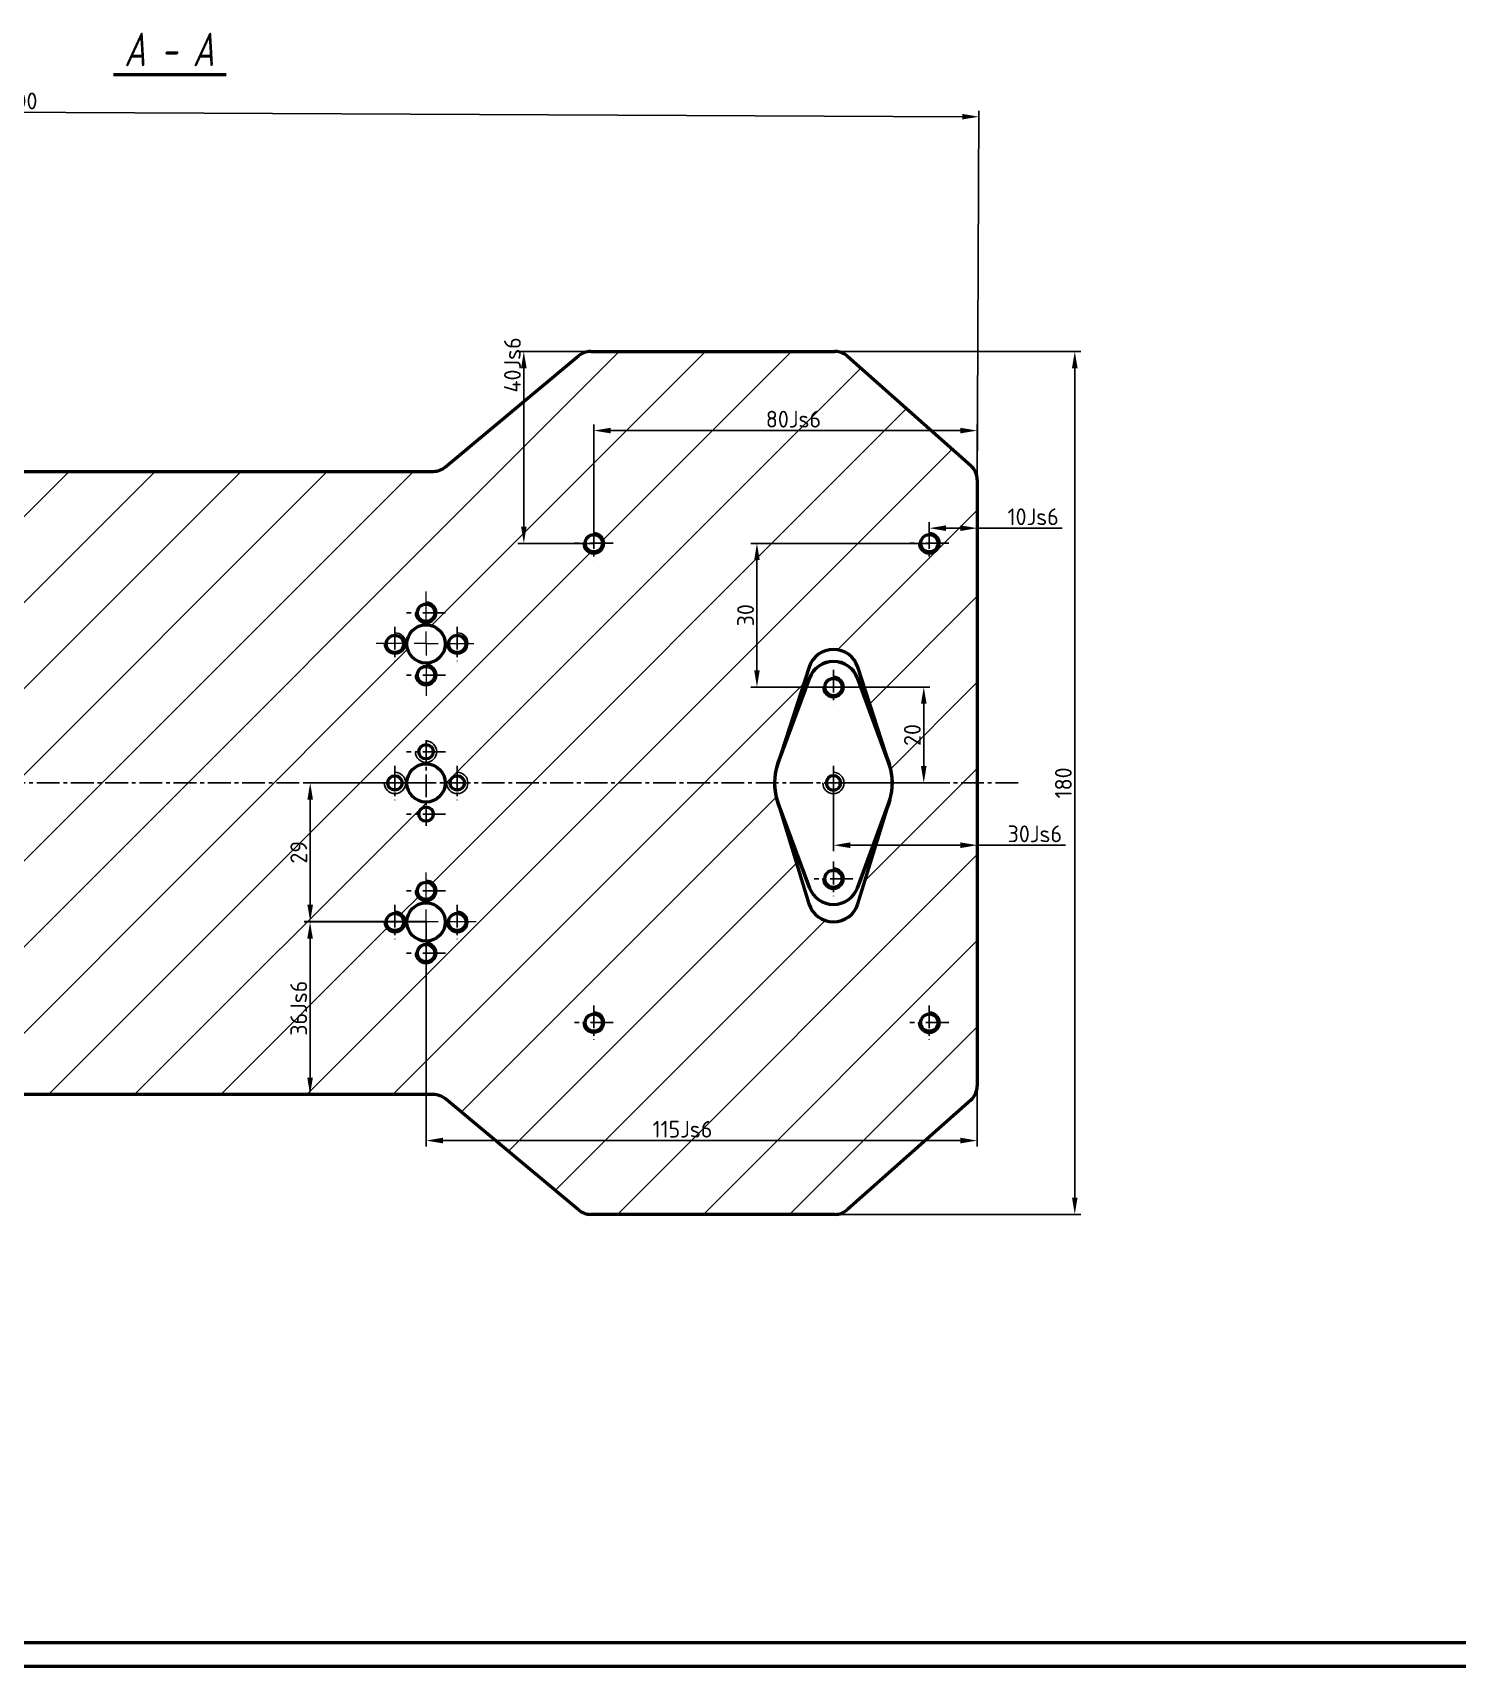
# Model space of a CAD drawing. Header units: millimetres. Extents: x 1895 to 3084, y 1125 to 1966.
# Drawn here: x 2192.5 to 2489.8, y 1124.6 to 1465.4 of the extents above; entities that cross this region are included whole.
import ezdxf

# ---------------------------------------------------------------- set-up
doc = ezdxf.new("R2010")
doc.units = ezdxf.units.MM
doc.header["$LTSCALE"] = 0.25
doc.linetypes.add('CENTER2', pattern=[28.575, 19.05, -3.175, 3.175, -3.175])
doc.layers.get('0').update_dxf_attribs({"lineweight": 25})
doc.layers.get('DEFPOINTS').update_dxf_attribs({"color": 6, "lineweight": 25})
for name, color, linetype, lineweight in [('CB', 171, 'Continuous', 50), ('Duong_manh', 3, 'Continuous', 25), ('TAM', 1, 'CENTER2', 25)]:
    doc.layers.add(name, color=color, linetype=linetype, lineweight=lineweight)
doc.styles.add('Sample', font='', dxfattribs={"height": 3.5})
doc.styles.add('SLDTEXTSTYLE0', font='TXT', dxfattribs={"width": 0.75})
doc.styles.get('Sample').set_extended_font_data('TCVN 7284', italic=True)
doc.dimstyles.new('ISO_35', dxfattribs={"dimtxt": 3.5, "dimasz": 3.5, "dimexe": 1.25, "dimexo": 0, "dimtad": 1, "dimtoh": 1, "dimtxsty": 'Sample', "dimcen": 0, "dimclrd": 3, "dimclre": 3, "dimclrt": 2, "dimadec": 0, "dimazin": 0, "dimtfac": 1, "dimtmove": 0, "dimatfit": 3, "dimfxl": 1, "dimlwd": 25, "dimlwe": 25, "dimarcsym": 0})

# ---------------------------------------------------------------- blocks, each defined once
blk = doc.blocks.new('SW_CENTERMARKSYMBOL_38')
at = {"color": 0, "linetype": 'Continuous', "lineweight": 18}
for p, q in [((0, 5), (0, 10.83)), ((-5, 0), (-10.44, 0)), ((0, 0), (-2.5, 0)), ((0, 0), (0, 2.5)), ((0, 0), (0, -2.5)), ((0, 0), (2.5, 0)), ((5, 0), (9.98, 0)), ((0, -5), (0, -10.94))]:
    blk.add_line(p, q, dxfattribs=at)
blk = doc.blocks.new('SW_CENTERMARKSYMBOL_40')
at = {"color": 0, "linetype": 'Continuous', "lineweight": 18}
for p, q in [((0, 5), (0, 10.25)), ((-5, 0), (-10.45, 0)), ((0, 0), (-2.5, 0)), ((0, 0), (0, 2.5)), ((0, 0), (0, -2.5)), ((0, 0), (2.5, 0)), ((5, 0), (10.48, 0)), ((0, -5), (0, -10.28))]:
    blk.add_line(p, q, dxfattribs=at)
blk = doc.blocks.new('*D129')
at = {"layer": 'DEFPOINTS', "color": 0, "transparency": 16777216}
for p in [(2389.95, 1447.88), (1989.59, 1372.12), (2389.59, 1370.26)]:
    blk.add_point(p, dxfattribs=at)
at = {"layer": 'Duong_manh', "color": 3, "linetype": 'Continuous', "lineweight": 25, "transparency": 16777216}
for p, q in [((1989.59, 1372.12), (1989.95, 1450.99)), ((1993.45, 1449.73), (2386.45, 1447.9)), ((2389.59, 1370.26), (2389.95, 1449.13))]:
    blk.add_line(p, q, dxfattribs=at)
at = {"layer": 'Duong_manh', "color": 3, "transparency": 16777216}
for points in [[(1993.45, 1450.31), (1993.44, 1449.14), (1989.95, 1449.74)], [(2386.45, 1448.48), (2386.44, 1447.32), (2389.95, 1447.88)]]:
    blk.add_solid(points, dxfattribs=at)
at = {"layer": 'Duong_manh', "color": 2, "transparency": 16777216, "insert": (2189.96, 1451.19), "char_height": 3.5, "attachment_point": 5, "rotation": 359.7335, "style": 'Sample'}
blk.add_mtext('{\\fTCVN 7284|b0|i0|c0|p34;400}', dxfattribs=at)
blk = doc.blocks.new('*D130')
at = {"layer": 'DEFPOINTS', "color": 0, "transparency": 16777216}
for p in [(2359.89, 1398.92), (2359.89, 1218.92), (2409.94, 1218.92)]:
    blk.add_point(p, dxfattribs=at)
at = {"layer": 'Duong_manh', "color": 3, "linetype": 'Continuous', "lineweight": 25, "transparency": 16777216}
for p, q in [((2359.89, 1398.92), (2411.19, 1398.92)), ((2409.94, 1395.42), (2409.94, 1222.42)), ((2359.89, 1218.92), (2411.19, 1218.92))]:
    blk.add_line(p, q, dxfattribs=at)
at = {"layer": 'Duong_manh', "color": 3, "transparency": 16777216}
for points in [[(2409.35, 1395.42), (2410.52, 1395.42), (2409.94, 1398.92)], [(2409.35, 1222.42), (2410.52, 1222.42), (2409.94, 1218.92)]]:
    blk.add_solid(points, dxfattribs=at)
at = {"layer": 'Duong_manh', "color": 2, "transparency": 16777216, "insert": (2407.56, 1308.92), "char_height": 3.5, "attachment_point": 5, "rotation": 90, "style": 'Sample'}
blk.add_mtext('{\\fTCVN 7284|b0|i0|c0|p34;180}', dxfattribs=at)
blk = doc.blocks.new('*D134')
at = {"layer": 'DEFPOINTS', "color": 0, "transparency": 16777216}
for p in [(2359.59, 1308.92), (2389.59, 1308.92), (2389.59, 1295.92)]:
    blk.add_point(p, dxfattribs=at)
at = {"layer": 'Duong_manh', "color": 3, "linetype": 'Continuous', "lineweight": 25, "transparency": 16777216}
for p, q in [((2359.59, 1308.92), (2359.59, 1294.67)), ((2389.59, 1308.92), (2389.59, 1294.67)), ((2363.09, 1295.92), (2386.09, 1295.92)), ((2389.59, 1295.92), (2407.99, 1295.92))]:
    blk.add_line(p, q, dxfattribs=at)
at = {"layer": 'Duong_manh', "color": 3, "transparency": 16777216}
for points in [[(2363.09, 1296.51), (2363.09, 1295.34), (2359.59, 1295.92)], [(2386.09, 1296.51), (2386.09, 1295.34), (2389.59, 1295.92)]]:
    blk.add_solid(points, dxfattribs=at)
at = {"layer": 'Duong_manh', "color": 2, "transparency": 16777216, "insert": (2400.54, 1298.3), "char_height": 3.5, "attachment_point": 5, "style": 'Sample'}
blk.add_mtext('{\\fTCVN 7284|b0|i0|c0|p34; 30Js6}', dxfattribs=at)
blk = doc.blocks.new('*D135')
at = {"layer": 'DEFPOINTS', "color": 0, "transparency": 16777216}
for p in [(2389.59, 1382.42), (2309.59, 1358.92), (2389.59, 1358.92)]:
    blk.add_point(p, dxfattribs=at)
at = {"layer": 'Duong_manh', "color": 3, "linetype": 'Continuous', "lineweight": 25, "transparency": 16777216}
for p, q in [((2309.59, 1358.92), (2309.59, 1383.67)), ((2389.59, 1358.92), (2389.59, 1383.67)), ((2313.09, 1382.42), (2386.09, 1382.42))]:
    blk.add_line(p, q, dxfattribs=at)
at = {"layer": 'Duong_manh', "color": 3, "transparency": 16777216}
for points in [[(2313.09, 1383), (2313.09, 1381.84), (2309.59, 1382.42)], [(2386.09, 1383), (2386.09, 1381.84), (2389.59, 1382.42)]]:
    blk.add_solid(points, dxfattribs=at)
at = {"layer": 'Duong_manh', "color": 2, "transparency": 16777216, "insert": (2350.17, 1384.8), "char_height": 3.5, "attachment_point": 5, "style": 'Sample'}
blk.add_mtext('{\\fTCVN 7284|b0|i0|c0|p34; 80Js6}', dxfattribs=at)
blk = doc.blocks.new('*D136')
at = {"layer": 'DEFPOINTS', "color": 0, "transparency": 16777216}
for p in [(2294.98, 1398.92), (2309.59, 1398.92), (2309.59, 1358.89)]:
    blk.add_point(p, dxfattribs=at)
at = {"layer": 'Duong_manh', "color": 3, "linetype": 'Continuous', "lineweight": 25, "transparency": 16777216}
for p, q in [((2309.59, 1398.92), (2293.73, 1398.92)), ((2294.98, 1362.39), (2294.98, 1395.42)), ((2309.59, 1358.89), (2293.73, 1358.89))]:
    blk.add_line(p, q, dxfattribs=at)
at = {"layer": 'Duong_manh', "color": 3, "transparency": 16777216}
for points in [[(2294.4, 1395.42), (2295.57, 1395.42), (2294.98, 1398.92)], [(2294.4, 1362.39), (2295.57, 1362.39), (2294.98, 1358.89)]]:
    blk.add_solid(points, dxfattribs=at)
at = {"layer": 'Duong_manh', "color": 2, "transparency": 16777216, "insert": (2292.61, 1395.05), "char_height": 3.5, "attachment_point": 5, "rotation": 90, "style": 'Sample'}
blk.add_mtext('{\\fTCVN 7284|b0|i0|c0|p34; 40Js6}', dxfattribs=at)
blk = doc.blocks.new('*D137')
at = {"layer": 'DEFPOINTS', "color": 0, "transparency": 16777216}
for p in [(2389.59, 1362.06), (2379.58, 1358.89), (2389.59, 1358.89)]:
    blk.add_point(p, dxfattribs=at)
at = {"layer": 'Duong_manh', "color": 3, "linetype": 'Continuous', "lineweight": 25, "transparency": 16777216}
for p, q in [((2379.58, 1358.89), (2379.58, 1363.31)), ((2389.59, 1358.89), (2389.59, 1363.31)), ((2383.08, 1362.06), (2386.09, 1362.06)), ((2389.59, 1362.06), (2407.29, 1362.06))]:
    blk.add_line(p, q, dxfattribs=at)
at = {"layer": 'Duong_manh', "color": 3, "transparency": 16777216}
for points in [[(2383.08, 1362.65), (2383.08, 1361.48), (2379.58, 1362.06)], [(2386.09, 1362.65), (2386.09, 1361.48), (2389.59, 1362.06)]]:
    blk.add_solid(points, dxfattribs=at)
at = {"layer": 'Duong_manh', "color": 2, "transparency": 16777216, "insert": (2400.19, 1364.44), "char_height": 3.5, "attachment_point": 5, "style": 'Sample'}
blk.add_mtext('{\\fTCVN 7284|b0|i0|c0|p34; 10Js6}', dxfattribs=at)
blk = doc.blocks.new('*D238')
at = {"layer": 'DEFPOINTS', "color": 0, "transparency": 16777216}
for p in [(2274.59, 1279.92), (2389.59, 1279.92), (2389.59, 1234.31)]:
    blk.add_point(p, dxfattribs=at)
at = {"layer": 'Duong_manh', "color": 3, "linetype": 'Continuous', "lineweight": 25, "transparency": 16777216}
for p, q in [((2274.59, 1279.92), (2274.59, 1233.06)), ((2389.59, 1279.92), (2389.59, 1233.06)), ((2278.09, 1234.31), (2386.09, 1234.31))]:
    blk.add_line(p, q, dxfattribs=at)
at = {"layer": 'Duong_manh', "color": 3, "transparency": 16777216}
for points in [[(2278.09, 1234.9), (2278.09, 1233.73), (2274.59, 1234.31)], [(2386.09, 1234.9), (2386.09, 1233.73), (2389.59, 1234.31)]]:
    blk.add_solid(points, dxfattribs=at)
at = {"layer": 'Duong_manh', "color": 2, "transparency": 16777216, "insert": (2328.08, 1236.69), "char_height": 3.5, "attachment_point": 5, "style": 'Sample'}
blk.add_mtext('{\\fTCVN 7284|b0|i0|c0|p34;115Js6}', dxfattribs=at)
blk = doc.blocks.new('*D243')
at = {"layer": 'DEFPOINTS', "color": 0, "transparency": 16777216}
for p in [(2274.59, 1279.92), (2250.38, 1243.92), (2274.59, 1243.92)]:
    blk.add_point(p, dxfattribs=at)
at = {"layer": 'Duong_manh', "color": 3, "linetype": 'Continuous', "lineweight": 25, "transparency": 16777216}
for p, q in [((2274.59, 1279.92), (2249.13, 1279.92)), ((2250.38, 1276.42), (2250.38, 1247.42)), ((2274.59, 1243.92), (2249.13, 1243.92))]:
    blk.add_line(p, q, dxfattribs=at)
at = {"layer": 'Duong_manh', "color": 3, "transparency": 16777216}
for points in [[(2249.8, 1276.42), (2250.97, 1276.42), (2250.38, 1279.92)], [(2249.8, 1247.42), (2250.97, 1247.42), (2250.38, 1243.92)]]:
    blk.add_solid(points, dxfattribs=at)
at = {"layer": 'Duong_manh', "color": 2, "transparency": 16777216, "insert": (2248.01, 1261.92), "char_height": 3.5, "attachment_point": 5, "rotation": 90, "style": 'Sample'}
blk.add_mtext('{\\fTCVN 7284|b0|i0|c0|p34;36Js6}', dxfattribs=at)
blk = doc.blocks.new('*D244')
at = {"layer": 'DEFPOINTS', "color": 0, "transparency": 16777216}
for p in [(2250.41, 1308.92), (2274.59, 1308.92), (2274.59, 1280.01)]:
    blk.add_point(p, dxfattribs=at)
at = {"layer": 'Duong_manh', "color": 3, "linetype": 'Continuous', "lineweight": 25, "transparency": 16777216}
for p, q in [((2274.59, 1308.92), (2249.16, 1308.92)), ((2250.41, 1283.51), (2250.41, 1305.42)), ((2274.59, 1280.01), (2249.16, 1280.01))]:
    blk.add_line(p, q, dxfattribs=at)
at = {"layer": 'Duong_manh', "color": 3, "transparency": 16777216}
for points in [[(2249.82, 1305.42), (2250.99, 1305.42), (2250.41, 1308.92)], [(2249.82, 1283.51), (2250.99, 1283.51), (2250.41, 1280.01)]]:
    blk.add_solid(points, dxfattribs=at)
at = {"layer": 'Duong_manh', "color": 2, "transparency": 16777216, "insert": (2248.03, 1294.46), "char_height": 3.5, "attachment_point": 5, "rotation": 90, "style": 'Sample'}
blk.add_mtext('{\\fTCVN 7284|b0|i0|c0|p34;29}', dxfattribs=at)
blk = doc.blocks.new('*D245')
at = {"layer": 'DEFPOINTS', "color": 0, "transparency": 16777216}
for p in [(2359.59, 1328.92), (2378.43, 1328.92), (2359.59, 1308.92)]:
    blk.add_point(p, dxfattribs=at)
at = {"layer": 'Duong_manh', "color": 3, "linetype": 'Continuous', "lineweight": 25, "transparency": 16777216}
for p, q in [((2359.59, 1328.92), (2379.68, 1328.92)), ((2378.43, 1312.42), (2378.43, 1325.42)), ((2359.59, 1308.92), (2379.68, 1308.92))]:
    blk.add_line(p, q, dxfattribs=at)
at = {"layer": 'Duong_manh', "color": 3, "transparency": 16777216}
for points in [[(2377.85, 1325.42), (2379.01, 1325.42), (2378.43, 1328.92)], [(2377.85, 1312.42), (2379.01, 1312.42), (2378.43, 1308.92)]]:
    blk.add_solid(points, dxfattribs=at)
at = {"layer": 'Duong_manh', "color": 2, "transparency": 16777216, "insert": (2376.05, 1318.92), "char_height": 3.5, "attachment_point": 5, "rotation": 90, "style": 'Sample'}
blk.add_mtext('{\\fTCVN 7284|b0|i0|c0|p34;20}', dxfattribs=at)
blk = doc.blocks.new('*D246')
at = {"layer": 'DEFPOINTS', "color": 0, "transparency": 16777216}
for p in [(2343.62, 1358.89), (2379.58, 1358.89), (2359.59, 1328.92)]:
    blk.add_point(p, dxfattribs=at)
at = {"layer": 'Duong_manh', "color": 3, "linetype": 'Continuous', "lineweight": 25, "transparency": 16777216}
for p, q in [((2379.58, 1358.89), (2342.37, 1358.89)), ((2343.62, 1332.42), (2343.62, 1355.39)), ((2359.59, 1328.92), (2342.37, 1328.92))]:
    blk.add_line(p, q, dxfattribs=at)
at = {"layer": 'Duong_manh', "color": 3, "transparency": 16777216}
for points in [[(2343.04, 1355.39), (2344.21, 1355.39), (2343.62, 1358.89)], [(2343.04, 1332.42), (2344.21, 1332.42), (2343.62, 1328.92)]]:
    blk.add_solid(points, dxfattribs=at)
at = {"layer": 'Duong_manh', "color": 2, "transparency": 16777216, "insert": (2341.25, 1343.9), "char_height": 3.5, "attachment_point": 5, "rotation": 90, "style": 'Sample'}
blk.add_mtext('{\\fTCVN 7284|b0|i0|c0|p34;30}', dxfattribs=at)

msp = doc.modelspace()

# ---------------------------------------------------------------- hatches: boundary and pattern name
at = {"layer": 'Duong_manh'}
h = msp.add_hatch(dxfattribs=at)
h.set_pattern_fill('ANSI31', color=0, scale=4)
h.paths.add_polyline_path([(2389.585, 1372.119, 0.2144527), (2388.24, 1375.111), (2362.548, 1397.909, 0.1834639), (2359.893, 1398.917), (2308.961, 1398.917, 0.1754524), (2306.4, 1397.99), (2278.625, 1374.844, -0.1754524), (2276.064, 1373.917), (2103.106, 1373.917, -0.1754524), (2100.546, 1374.844), (2072.771, 1397.99, 0.1754524), (2070.21, 1398.917), (2057.709, 1398.917), (2057.709, 1367.417), (2031.709, 1367.417), (2031.709, 1398.917), (2019.278, 1398.917, 0.1834639), (2016.623, 1397.909), (1990.93, 1375.111, 0.2144527), (1989.585, 1372.119), (1989.585, 1245.716, 0.2144527), (1990.93, 1242.724), (2016.623, 1219.925, 0.1834639), (2019.278, 1218.917), (2031.709, 1218.917), (2031.709, 1250.417), (2057.709, 1250.417), (2057.709, 1218.917), (2070.21, 1218.917, 0.1754524), (2072.771, 1219.844), (2100.546, 1242.99, -0.1754524), (2103.106, 1243.917), (2276.064, 1243.917, -0.1754524), (2278.625, 1242.99), (2306.4, 1219.844, 0.1754524), (2308.961, 1218.917), (2359.893, 1218.917, 0.1834639), (2362.548, 1219.925), (2388.24, 1242.724, 0.2144527), (2389.585, 1245.716)])
h.paths.add_polyline_path([(2266.288, 1338.009, -0.3993765), (2268.085, 1339.717), (2268.085, 1340.232, -2.4142136), (2265.862, 1338.009)], flags=16)
h.paths.add_polyline_path([(2111.085, 1335.694), (2111.085, 1336.117, -0.4142136), (2109.285, 1337.917, -0.4142136), (2111.085, 1339.717), (2111.085, 1340.141, -1)], flags=16)
h.paths.add_polyline_path([(2278.585, 1337.917, -1), (2270.585, 1337.917, -1)], flags=16)
h.paths.add_polyline_path([(2272.785, 1331.417, -1), (2276.385, 1331.417), (2276.809, 1331.417, -1), (2272.362, 1331.417)], flags=16)
h.paths.add_polyline_path([(2272.785, 1344.417, -0.4142136), (2274.585, 1346.217), (2274.585, 1346.641, -2.4142136), (2272.362, 1344.417)], flags=16)
h.paths.add_polyline_path([(2268.085, 1306.694), (2268.085, 1307.417, -0.4142136), (2266.585, 1308.917, -0.4142136), (2268.085, 1310.417), (2268.085, 1311.141, -1)], flags=16)
h.paths.add_polyline_path([(2100.585, 1337.917, -1), (2108.585, 1337.917, -1)], flags=16)
h.paths.add_polyline_path([(2106.809, 1331.417, -1), (2102.362, 1331.417), (2102.785, 1331.417, -1), (2106.385, 1331.417)], flags=16)
h.paths.add_polyline_path([(2102.362, 1344.417), (2102.785, 1344.417, -0.4142136), (2104.585, 1346.217), (2104.585, 1346.641, -2.4142136)], flags=16)
h.paths.add_polyline_path([(2111.085, 1306.694), (2111.085, 1307.417, -0.4142136), (2109.585, 1308.917, -0.4142136), (2111.085, 1310.417), (2111.085, 1311.141, -1)], flags=16)
h.paths.add_polyline_path([(2273.085, 1315.417, -0.4142136), (2274.585, 1316.917), (2274.585, 1317.641, -1), (2274.585, 1313.194), (2274.585, 1312.917, -0.4142136), (2278.585, 1308.917, -0.4142136), (2274.585, 1304.917), (2274.585, 1303.917, -0.4142136), (2276.085, 1302.417, -1), (2273.085, 1302.417, -0.4142136), (2274.585, 1303.917), (2274.585, 1304.917, -0.4142136), (2270.585, 1308.917, -0.4142136), (2274.585, 1312.917), (2274.585, 1313.194, -0.4142136), (2272.362, 1315.417)], flags=16)
h.paths.add_polyline_path([(2104.585, 1313.194), (2104.585, 1312.917, -0.4142136), (2108.585, 1308.917, -0.4142136), (2104.585, 1304.917), (2104.585, 1304.641, -2.4142136), (2102.362, 1302.417), (2103.085, 1302.417, -0.4142136), (2104.585, 1303.917), (2104.585, 1304.917, -0.4142136), (2100.585, 1308.917, -0.4142136), (2104.585, 1312.917), (2104.585, 1313.194, -0.4142136), (2102.362, 1315.417), (2103.085, 1315.417, -0.4142136), (2104.585, 1316.917), (2104.585, 1317.641, -1)], flags=16)
h.paths.add_polyline_path([(2281.085, 1335.785), (2281.085, 1336.117, -0.4142136), (2279.285, 1337.917, -0.4142136), (2281.085, 1339.717), (2281.085, 1340.232, -1)], flags=16)
h.paths.add_polyline_path([(2095.862, 1338.009), (2096.288, 1338.009, -0.3993765), (2098.085, 1339.717), (2098.085, 1340.232, -2.4142136)], flags=16)
h.paths.add_polyline_path([(2281.085, 1306.694), (2281.085, 1307.417, -0.4142136), (2279.585, 1308.917, -0.4142136), (2281.085, 1310.417), (2281.085, 1311.141, -1)], flags=16)
h.paths.add_polyline_path([(2266.288, 1280.009, -0.3993765), (2268.085, 1281.717), (2268.085, 1282.141, -2.486371), (2265.864, 1280.009)], flags=16)
h.paths.add_polyline_path([(2098.085, 1306.694), (2098.085, 1307.417, -0.4142136), (2096.585, 1308.917, -0.4142136), (2098.085, 1310.417), (2098.085, 1311.141, -1)], flags=16)
h.paths.add_polyline_path([(2111.085, 1277.785), (2111.085, 1278.117, -0.4142136), (2109.285, 1279.917, -0.4142136), (2111.085, 1281.717), (2111.085, 1282.232, -1)], flags=16)
h.paths.add_polyline_path([(2272.785, 1286.417, -0.4142136), (2274.585, 1288.217), (2274.585, 1288.641, -2.4142136), (2272.362, 1286.417)], flags=16)
h.paths.add_polyline_path([(2102.362, 1286.417), (2102.785, 1286.417, -0.4142136), (2104.585, 1288.217), (2104.585, 1288.641, -2.4142136)], flags=16)
h.paths.add_polyline_path([(2278.585, 1279.917, -1), (2270.585, 1279.917, -1)], flags=16)
h.paths.add_polyline_path([(2108.585, 1279.917, -1), (2100.585, 1279.917, -1)], flags=16)
h.paths.add_polyline_path([(2272.785, 1273.417, -1), (2276.385, 1273.417), (2276.809, 1273.417, -1), (2272.362, 1273.417)], flags=16)
h.paths.add_polyline_path([(2106.809, 1273.417, -1), (2102.362, 1273.417), (2102.785, 1273.417, -1), (2106.385, 1273.417)], flags=16)
h.paths.add_polyline_path([(2281.085, 1282.141, -1), (2281.085, 1277.694), (2281.085, 1278.117, -0.4142136), (2279.285, 1279.917, -0.4142136), (2281.085, 1281.717)], flags=16)
h.paths.add_polyline_path([(2095.864, 1280.009), (2096.288, 1280.009, -0.3993765), (2098.085, 1281.717), (2098.085, 1282.141, -2.486371)], flags=16)
h.paths.add_polyline_path([(2307.785, 1358.917, -0.4142136), (2309.585, 1360.717), (2309.585, 1361.141, -2.4142136), (2307.362, 1358.917)], flags=16)
h.paths.add_polyline_path([(2067.362, 1358.917), (2067.785, 1358.917, -0.4142136), (2069.585, 1360.717), (2069.585, 1361.141, -2.4142136)], flags=16)
h.paths.add_polyline_path([(2307.786, 1258.942, -0.410125), (2309.585, 1260.717), (2309.585, 1261.166, -2.4142136), (2307.362, 1258.942)], flags=16)
h.paths.add_polyline_path([(2067.362, 1258.942), (2067.786, 1258.942, -0.410125), (2069.585, 1260.717), (2069.585, 1261.141, -2.4336648)], flags=16)
h.paths.add_polyline_path([(2371.219, 1304.974, -0.0070362), (2371.104, 1304.649), (2371.119, 1304.643)], flags=0)
h.paths.add_polyline_path([(2348.052, 1313.192), (2347.982, 1312.95, -0.0051099), (2348.067, 1313.186)], flags=0)
h.paths.add_polyline_path([(2347.887, 1312.717), (2354.497, 1333.07, -0.7266454), (2364.674, 1333.07), (2371.284, 1312.717, -0.1543688), (2371.341, 1305.299), (2364.699, 1283.72, -0.7384852), (2354.472, 1283.72), (2347.83, 1305.299, -0.1543688)], flags=16)
h.paths.add_polyline_path([(2354.584, 1330.771), (2354.569, 1330.776, -0.6958664), (2364.602, 1330.776), (2371.119, 1313.192), (2371.104, 1313.186), (2364.587, 1330.771, 0.6958664)], flags=0)
h.paths.add_polyline_path([(2348.052, 1304.643), (2348.067, 1304.649), (2354.584, 1287.064, 0.6958664), (2364.587, 1287.064), (2364.602, 1287.058, -0.6958664), (2354.569, 1287.058)], flags=0)
h.paths.add_polyline_path([(2357.785, 1328.917, -0.4142136), (2359.585, 1330.717), (2359.585, 1331.141, -2.4142136), (2357.362, 1328.917)], flags=0)
h.paths.add_polyline_path([(2359.585, 1306.694), (2359.585, 1307.401, -1), (2359.585, 1310.433), (2359.585, 1311.141, -1)], flags=0)
h.paths.add_polyline_path([(2359.585, 1310.417), (2359.585, 1310.433, -1), (2359.585, 1307.401, -0.9946695)], flags=0)
h.paths.add_polyline_path([(2357.786, 1288.942, -0.410125), (2359.585, 1290.717), (2359.585, 1291.166, -2.4142136), (2357.362, 1288.942)], flags=0)
h.paths.add_polyline_path([(2377.785, 1358.917, -0.4131352), (2379.579, 1360.717), (2379.579, 1361.141, -2.4193127), (2377.362, 1358.917)], flags=16)
h.paths.add_polyline_path([(1997.36, 1358.917), (1997.785, 1358.917, -0.4131352), (1999.579, 1360.717), (1999.579, 1361.288, -2.3054351)], flags=16)
h.paths.add_polyline_path([(2377.786, 1258.942, -0.410125), (2379.585, 1260.717), (2379.585, 1261.141, -2.4336648), (2377.362, 1258.942)], flags=16)
h.paths.add_polyline_path([(1997.362, 1258.917), (1997.785, 1258.917, -0.4131352), (1999.579, 1260.717), (1999.579, 1261.141, -2.4193127)], flags=16)
h.paths.add_polyline_path([(2064.687, 1378.867), (2079.129, 1378.867), (2079.129, 1387.348), (2064.687, 1387.348)], flags=24)
h.paths.add_polyline_path([(2078.203, 1347.572), (2093.253, 1347.572), (2093.253, 1355.972), (2078.203, 1355.972)], flags=24)
h.paths.add_polyline_path([(2003.647, 1326.236), (2017.647, 1326.236), (2017.647, 1334.636), (2003.647, 1334.636)], flags=24)
h.paths.add_polyline_path([(2078.723, 1315.137), (2090.973, 1315.137), (2090.973, 1323.537), (2078.723, 1323.537)], flags=24)
h.paths.add_polyline_path([(2125.218, 1255.138), (2125.218, 1268.788), (2116.818, 1268.788), (2116.818, 1255.138)], flags=24)
h.paths.add_polyline_path([(2342.474, 1380.771), (2358.224, 1380.771), (2358.224, 1389.171), (2342.474, 1389.171)], flags=24)
h.paths.add_polyline_path([(2039.735, 1291.088), (2054.435, 1291.088), (2054.435, 1299.488), (2039.735, 1299.488)], flags=24)
h.paths.add_polyline_path([(2146.716, 1293.731), (2146.716, 1309.481), (2138.316, 1309.481), (2138.316, 1293.731)], flags=24)
h.paths.add_polyline_path([(2125.218, 1293.208), (2125.218, 1299.858), (2116.818, 1299.858), (2116.818, 1293.208)], flags=24)
h.paths.add_polyline_path([(2320.731, 1232.663), (2335.431, 1232.663), (2335.431, 1241.063), (2320.731, 1241.063)], flags=24)
h.paths.add_polyline_path([(2031.255, 1265.32), (2037.905, 1265.322), (2037.902, 1273.722), (2031.252, 1273.72)], flags=24)
h.paths.add_polyline_path([(2252.032, 1255.092), (2252.032, 1268.742), (2243.632, 1268.742), (2243.632, 1255.092)], flags=24)
h.paths.add_polyline_path([(2252.057, 1291.138), (2252.057, 1297.788), (2243.657, 1297.788), (2243.657, 1291.138)], flags=24)
h.paths.add_polyline_path([(2380.079, 1315.592), (2380.079, 1322.242), (2371.679, 1322.242), (2371.679, 1315.592)], flags=24)
h.paths.add_polyline_path([(2345.272, 1340.58), (2345.272, 1347.23), (2336.872, 1347.23), (2336.872, 1340.58)], flags=24)
h.paths.add_polyline_path([(2036.694, 1252.724), (2046.144, 1252.724), (2046.144, 1261.124), (2036.694, 1261.124)], flags=24)
h.paths.add_polyline_path([(2069.039, 1227.652), (2069.039, 1233.952), (2060.639, 1233.952), (2060.639, 1227.652)], flags=24)
h.paths.add_polyline_path([(2069.039, 1238.641), (2069.039, 1249.841), (2060.639, 1249.841), (2060.639, 1238.641)], flags=24)
h.paths.add_polyline_path([(2024.306, 1240.729), (2030.256, 1240.729), (2030.256, 1249.129), (2024.306, 1249.129)], flags=24)

# ---------------------------------------------------------------- linework, layer by layer
at = {"lineweight": 50}
msp.add_line((2209.352, 1456.722), (2232.86, 1456.722), dxfattribs=at)
at = {"layer": 'CB', "linetype": 'Continuous'}
for p, q in [((2278.625, 1374.844), (2306.4, 1397.99)), ((2308.961, 1398.917), (2359.893, 1398.917)), ((2362.548, 1397.909), (2388.24, 1375.111)), ((2103.106, 1373.917), (2276.064, 1373.917)), ((2389.585, 1372.119), (2389.585, 1245.716)), ((2354.497, 1333.07), (2347.887, 1312.717)), ((2371.284, 1312.717), (2364.674, 1333.07)), ((2348.052, 1313.192), (2354.569, 1330.776)), ((2354.584, 1330.771), (2348.067, 1313.186)), ((2354.569, 1330.776), (2354.584, 1330.771)), ((2364.602, 1330.776), (2364.587, 1330.771)), ((2371.104, 1313.186), (2364.587, 1330.771)), ((2364.602, 1330.776), (2371.119, 1313.192)), ((2347.887, 1312.717), (2348.052, 1313.192)), ((2348.052, 1313.192), (2348.067, 1313.186)), ((2371.119, 1313.192), (2371.104, 1313.186)), ((2371.119, 1313.192), (2371.284, 1312.717)), ((2359.585, 1310.433), (2359.585, 1310.417)), ((2348.052, 1304.643), (2347.83, 1305.299)), ((2347.83, 1305.299), (2354.472, 1283.72)), ((2359.585, 1307.401), (2359.585, 1307.417)), ((2364.699, 1283.72), (2371.341, 1305.299)), ((2371.341, 1305.299), (2371.119, 1304.643)), ((2348.052, 1304.643), (2348.067, 1304.649)), ((2354.569, 1287.058), (2348.052, 1304.643)), ((2348.067, 1304.649), (2354.584, 1287.064)), ((2364.587, 1287.064), (2371.104, 1304.649)), ((2371.119, 1304.643), (2364.602, 1287.058)), ((2371.119, 1304.643), (2371.104, 1304.649)), ((2354.569, 1287.058), (2354.584, 1287.064)), ((2364.602, 1287.058), (2364.587, 1287.064)), ((2276.064, 1243.917), (2103.106, 1243.917)), ((2306.4, 1219.844), (2278.625, 1242.99)), ((2388.24, 1242.724), (2362.548, 1219.925)), ((2359.893, 1218.917), (2308.961, 1218.917))]:
    msp.add_line(p, q, dxfattribs=at)
at = {"layer": 'CB'}
for p, q in [((1920.255, 1129.639), (3079.255, 1129.639)), ((1895.255, 1124.639), (3084.255, 1124.639))]:
    msp.add_line(p, q, dxfattribs=at)
at = {"layer": 'CB', "linetype": 'Continuous'}
for centre, radius in [((2309.585, 1358.917), 1.8), ((2379.585, 1358.917), 1.8), ((2274.585, 1344.417), 1.8), ((2268.085, 1337.917), 1.8), ((2274.585, 1337.917), 4), ((2281.085, 1337.917), 1.8), ((2274.585, 1331.417), 1.8), ((2359.585, 1328.917), 1.8), ((2274.585, 1315.417), 1.5), ((2274.585, 1308.917), 4), ((2268.085, 1308.917), 1.5), ((2281.085, 1308.917), 1.5), ((2274.585, 1302.417), 1.5), ((2274.585, 1286.417), 1.8), ((2359.585, 1288.917), 1.8), ((2268.085, 1279.917), 1.8), ((2274.585, 1279.917), 4), ((2281.085, 1279.917), 1.8), ((2274.585, 1273.417), 1.8), ((2309.585, 1258.917), 1.8), ((2379.585, 1258.917), 1.8)]:
    msp.add_circle(centre, radius, dxfattribs=at)
for centre, radius, start, end in [((2308.961, 1394.917), 4, 90, 129.80557), ((2359.893, 1394.917), 4, 48.41562, 90), ((2276.064, 1377.917), 4, 270, 309.80557), ((2385.585, 1372.119), 4, 0, 48.41562), ((2359.585, 1331.417), 5.35, 17.99228, 162.00772), ((2359.585, 1328.917), 5.35, 20.33448, 159.66552), ((2359.585, 1328.917), 5.334, 20.33448, 159.66552), ((2359.585, 1308.917), 12.3, 162.00772, 197.10936), ((2359.585, 1308.917), 12.284, 159.66552, 200.33448), ((2359.585, 1308.917), 12.284, 339.66552, 20.33448), ((2359.585, 1308.917), 12.3, 342.89064, 17.99228), ((2359.585, 1308.917), 1.516, 90, 270), ((2359.585, 1308.917), 1.5, 90, 270), ((2359.585, 1308.917), 1.516, 270, 90), ((2359.585, 1308.917), 1.5, 270, 90), ((2359.585, 1288.917), 5.35, 200.33448, 339.66552), ((2359.585, 1288.917), 5.334, 200.33448, 339.66552), ((2359.585, 1285.294), 5.35, 197.10936, 342.89064), ((2276.064, 1239.917), 4, 50.19443, 90), ((2385.585, 1245.716), 4, 311.58438, 0), ((2308.961, 1222.917), 4, 230.19443, 270), ((2359.893, 1222.917), 4, 270, 311.58438)]:
    msp.add_arc(centre, radius, start, end, dxfattribs=at)
at = {"layer": 'Duong_manh'}
for centre in [(2309.585, 1358.917), (2379.585, 1358.917), (2274.585, 1344.417), (2268.085, 1338.009), (2281.085, 1338.009), (2274.585, 1331.417), (2359.585, 1328.917), (2274.585, 1315.417), (2268.085, 1308.917), (2281.085, 1308.917), (2359.585, 1308.917), (2274.585, 1286.417), (2359.585, 1288.942), (2268.085, 1279.917), (2281.085, 1279.917), (2274.585, 1273.417), (2309.585, 1258.942), (2379.585, 1258.917)]:
    msp.add_arc(centre, 2.224, 180, 90, dxfattribs=at)
at = {"layer": 'TAM'}
for p, q in [((2309.585, 1362.486), (2309.585, 1355.299)), ((2379.579, 1362.486), (2379.579, 1355.299)), ((2313.646, 1358.917), (2305.537, 1358.917)), ((2383.64, 1358.917), (2375.531, 1358.917)), ((2278.64, 1344.417), (2270.531, 1344.417)), ((2268.085, 1341.511), (2268.085, 1334.324)), ((2281.085, 1341.511), (2281.085, 1334.324)), ((2359.585, 1332.511), (2359.585, 1325.324)), ((2278.64, 1331.417), (2270.531, 1331.417)), ((2363.64, 1328.917), (2355.531, 1328.917)), ((2274.585, 1317.853), (2274.585, 1299.982)), ((2268.085, 1312.511), (2268.085, 1305.324)), ((2278.64, 1315.417), (2270.531, 1315.417)), ((2281.085, 1312.511), (2281.085, 1305.324)), ((2359.585, 1312.511), (2359.585, 1305.324)), ((2278.64, 1302.417), (2270.531, 1302.417)), ((2359.585, 1292.511), (2359.585, 1285.324)), ((2363.646, 1288.942), (2355.537, 1288.942)), ((2278.64, 1286.417), (2270.531, 1286.417)), ((2268.085, 1283.511), (2268.085, 1276.324)), ((2281.085, 1283.511), (2281.085, 1276.324)), ((2278.64, 1273.417), (2270.531, 1273.417)), ((2309.585, 1262.511), (2309.585, 1255.324)), ((2379.585, 1262.511), (2379.585, 1255.324)), ((2313.646, 1258.942), (2305.537, 1258.942)), ((2383.646, 1258.942), (2375.537, 1258.942))]:
    msp.add_line(p, q, dxfattribs=at)
at = {"layer": 'TAM', "lineweight": 25}
msp.add_line((2398.136, 1308.917), (1979.71, 1308.917), dxfattribs=at)

# ---------------------------------------------------------------- block references
at = {"layer": 'TAM'}
for name, p in [('SW_CENTERMARKSYMBOL_38', (2274.585, 1338.009)), ('SW_CENTERMARKSYMBOL_40', (2274.585, 1280.009))]:
    msp.add_blockref(name, p, dxfattribs=at)

# ---------------------------------------------------------------- texts
at = {"color": 7, "linetype": 'Continuous', "lineweight": 18, "insert": (2211.605, 1465.423), "char_height": 7, "attachment_point": 1, "style": 'SLDTEXTSTYLE0'}
msp.add_mtext('{\\fTCVN 7284|b0|i1|c0|p34;A - A}', dxfattribs=at)

# ---------------------------------------------------------------- dimensions: what is measured, and where the dimension line sits
at = {"layer": 'Duong_manh'}
dim = msp.add_aligned_dim(p1=(1989.585, 1372.119), p2=(2389.585, 1370.259), distance=77.626, text='{\\fTCVN 7284|b0|i0|c0|p34;400}', dimstyle='ISO_35', override={"dimlfac": 0.5}, dxfattribs=at)
dim.commit()
dim.dimension.update_dxf_attribs({"geometry": '*D129', "text_midpoint": (2189.957, 1451.188)})
for base, p1, p2, text, picture, middle in [((2294.984, 1398.917), (2309.585, 1358.892), (2309.585, 1398.917), '{\\fTCVN 7284|b0|i0|c0|p34; 40Js6}', '*D136', (2294.984, 1395.049)), ((2250.382, 1243.917), (2274.585, 1279.917), (2274.585, 1243.917), '{\\fTCVN 7284|b0|i0|c0|p34;36Js6}', '*D243', (2250.382, 1261.917))]:
    dim = msp.add_linear_dim(base=base, p1=p1, p2=p2, angle=90, text=text, dimstyle='ISO_35', override={"dimlfac": 0.5}, dxfattribs=at)
    dim.commit()
    dim.dimension.update_dxf_attribs({"geometry": picture, "text_midpoint": middle, "dimtype": 160})
for base, p1, p2, text, picture, middle in [((2409.935, 1218.917), (2359.893, 1398.917), (2359.893, 1218.917), '{\\fTCVN 7284|b0|i0|c0|p34;180}', '*D130', (2407.56, 1308.917)), ((2343.622, 1358.892), (2359.585, 1328.917), (2379.579, 1358.892), '{\\fTCVN 7284|b0|i0|c0|p34;30}', '*D246', (2341.247, 1343.905)), ((2378.429, 1328.917), (2359.585, 1308.917), (2359.585, 1328.917), '{\\fTCVN 7284|b0|i0|c0|p34;20}', '*D245', (2376.054, 1318.917)), ((2250.407, 1308.917), (2274.585, 1280.009), (2274.585, 1308.917), '{\\fTCVN 7284|b0|i0|c0|p34;29}', '*D244', (2248.032, 1294.463))]:
    dim = msp.add_linear_dim(base=base, p1=p1, p2=p2, angle=90, text=text, dimstyle='ISO_35', override={"dimlfac": 0.5}, dxfattribs=at)
    dim.commit()
    dim.dimension.update_dxf_attribs({"geometry": picture, "text_midpoint": middle})
for base, p1, p2, text, picture, middle in [((2389.585, 1382.421), (2309.592, 1358.917), (2389.585, 1358.917), '{\\fTCVN 7284|b0|i0|c0|p34; 80Js6}', '*D135', (2350.174, 1382.421)), ((2389.585, 1295.922), (2359.585, 1308.917), (2389.585, 1308.917), '{\\fTCVN 7284|b0|i0|c0|p34; 30Js6}', '*D134', (2400.535, 1295.922)), ((2389.585, 1234.313), (2274.585, 1279.917), (2389.585, 1279.917), '{\\fTCVN 7284|b0|i0|c0|p34;115Js6}', '*D238', (2328.081, 1234.313))]:
    dim = msp.add_linear_dim(base=base, p1=p1, p2=p2, text=text, dimstyle='ISO_35', override={"dimlfac": 0.5}, dxfattribs=at)
    dim.commit()
    dim.dimension.update_dxf_attribs({"geometry": picture, "text_midpoint": middle, "dimtype": 160})
dim = msp.add_linear_dim(base=(2389.585, 1362.063), p1=(2379.579, 1358.892), p2=(2389.585, 1358.892), text='{\\fTCVN 7284|b0|i0|c0|p34; 10Js6}', dimstyle='ISO_35', override={"dimlfac": 0.5}, dxfattribs=at)
dim.commit()
dim.dimension.update_dxf_attribs({"geometry": '*D137', "text_midpoint": (2400.185, 1364.438)})

doc.saveas('drawing.dxf')
